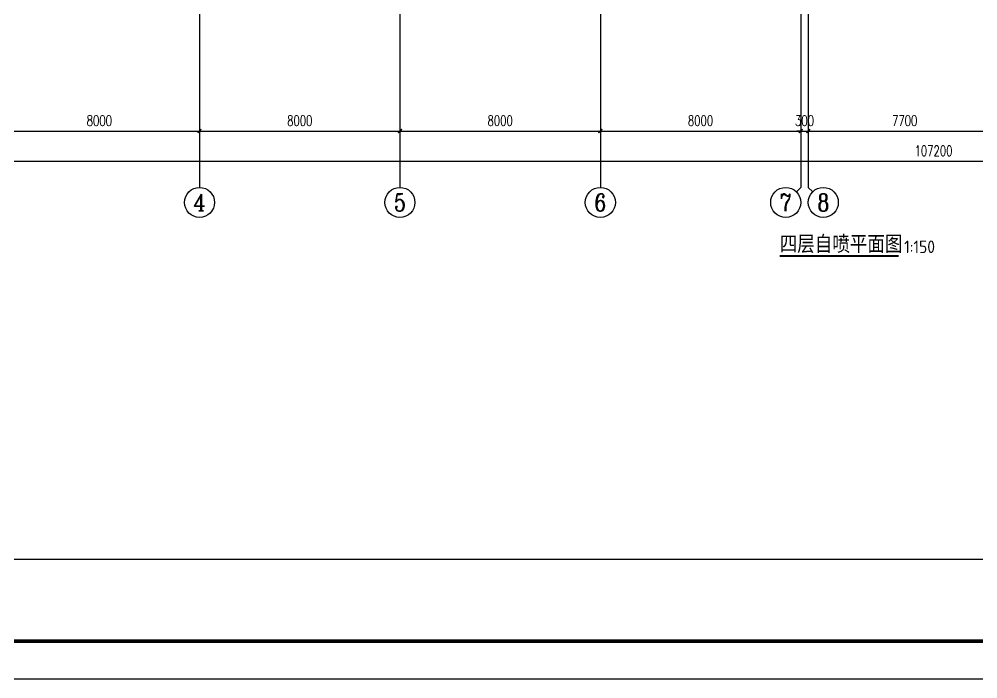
# Model space of a CAD drawing. Extents: x 0 to 2838408, y -923048 to 203859.
# Drawn here: x 2698063 to 2736331, y -715756 to -689426 of the extents above; entities that cross this region are included whole.
import ezdxf
from ezdxf.enums import TextEntityAlignment as Align

# ---------------------------------------------------------------- set-up
doc = ezdxf.new("R2010")
doc.units = 0
doc.header["$LTSCALE"] = 1000
for name, color, linetype in [('AXIS', 3, 'Continuous'), ('AXIS_TEXT', 7, 'Continuous'), ('BTTK', 7, 'Continuous'), ('DIM_SYMB', 3, 'Continuous'), ('DOTE', 8, 'Continuous'), ('PUB_TEXT', 7, 'Continuous'), ('PUB_TITLE', 4, 'Continuous'), ('XREF', 8, 'Continuous')]:
    doc.layers.add(name, color=color, linetype=linetype)
doc.styles.add('_TCH_AXIS', font='COMPLEX', dxfattribs={"bigfont": 'GBCBIG'})
doc.styles.add('A_DIM_T3', font='SIMPLEX', dxfattribs={"width": 0.7, "bigfont": 'HZ'})
doc.styles.add('COMPLEX', font='COMPLEX')
doc.styles.add('HZ(TK)', font='geniso.shx', dxfattribs={"width": 0.9, "bigfont": 'hztxt.shx'})
doc.styles.get("Standard").update_dxf_attribs({"font": 'geniso.shx', "bigfont": 'hztxt.shx'})
doc.dimstyles.new('_TCH_ARCH&&150', dxfattribs={"dimtxt": 420, "dimasz": 150, "dimexe": 375, "dimexo": 450, "dimgap": 202.5, "dimtad": 1, "dimdec": 0, "dimzin": 0, "dimdsep": 46, "dimtxsty": 'A_DIM_T3', "dimblk": 'ARCHTICK', "dimcen": 0.09, "dimclrt": 7, "dimazin": 2, "dimtfac": 1, "dimtdec": 0, "dimtix": 1, "dimtmove": 2, "dimatfit": 3, "dimfxl": 150, "dimtolj": 1, "dimtzin": 0, "dimarcsym": 0})

# ---------------------------------------------------------------- blocks, each defined once
blk = doc.blocks.new('vhtemplate_2020年新竖式图框_A0')
at = {"layer": 'PUB_TITLE', "color": 7}
blk.add_lwpolyline([(0, 0), (1189, 0), (1189, 841), (0, 841)], close=True, dxfattribs=at)
at = {"layer": 'PUB_TITLE', "const_width": 1}
blk.add_lwpolyline([(25, 10), (1179, 10), (1179, 831), (25, 831)], close=True, dxfattribs=at)
at = {"layer": 'BTTK', "color": 4, "style": 'HZ(TK)', "width": 0.9}
for tag, p in [('合作单位_001', (1143.83, 741.44)), ('建设单位_001', (1143.85, 207.44)), ('工程名称_001', (1143.62, 174.44)), ('子项名称_001', (1153.71, 157.94)), ('图纸名称_001', (1143.45, 138.94))]:
    blk.add_attdef(tag, p, '', height=3.5, dxfattribs=at)
for tag, p in [('注册证书号', (1156.5, 309.01)), ('注册印章号', (1156.5, 301.01)), ('设计号', (1154, 193)), ('图别', (1137.75, 34)), ('图号', (1170.25, 34)), ('版本号', (1137.75, 26)), ('日期', (1170.25, 26))]:
    blk.add_attdef(tag, text='', height=3.5, dxfattribs=at).set_placement(p, align=Align.MIDDLE)
blk = doc.blocks.new('_ArchTick')
at = {"color": 0, "linetype": 'ByBlock', "const_width": 0.4}
blk.add_lwpolyline([(-0.5, -0.5), (0.5, 0.5)], dxfattribs=at)
blk = doc.blocks.new('*D623')
at = {"layer": 'AXIS', "color": 0, "lineweight": -2, "transparency": 16777216}
for p, q in [((2344917, -690591), (2344917, -695466)), ((2452117, -690591), (2452117, -695466)), ((2344917, -695091), (2452117, -695091))]:
    blk.add_line(p, q, dxfattribs=at)
at = {"layer": 'Defpoints', "color": 0, "transparency": 16777216}
for p in [(2344917, -690141), (2452117, -690141), (2452117, -695091)]:
    blk.add_point(p, dxfattribs=at)
at = {"layer": 'AXIS', "color": 0, "lineweight": -2, "transparency": 16777216, "xscale": 150, "yscale": 150, "zscale": 150, "rotation": 180}
blk.add_blockref('_ArchTick', (2344917, -695091), dxfattribs=at)
at = {"layer": 'AXIS', "color": 0, "lineweight": -2, "transparency": 16777216, "xscale": 150, "yscale": 150, "zscale": 150}
blk.add_blockref('_ArchTick', (2452117, -695091), dxfattribs=at)
at = {"layer": 'AXIS', "color": 7, "transparency": 16777216, "insert": (2398517, -694679), "char_height": 420, "attachment_point": 5, "style": 'A_DIM_T3'}
blk.add_mtext('\\A1;107200', dxfattribs=at)
blk = doc.blocks.new('*D627')
at = {"layer": 'AXIS', "color": 0, "lineweight": -2, "transparency": 16777216}
for p, q in [((2361217, -690591), (2361217, -694266)), ((2369217, -690591), (2369217, -694266)), ((2361217, -693891), (2369217, -693891))]:
    blk.add_line(p, q, dxfattribs=at)
at = {"layer": 'Defpoints', "color": 0, "transparency": 16777216}
for p in [(2361217, -690141), (2369217, -690141), (2369217, -693891)]:
    blk.add_point(p, dxfattribs=at)
at = {"layer": 'AXIS', "color": 0, "lineweight": -2, "transparency": 16777216, "xscale": 150, "yscale": 150, "zscale": 150, "rotation": 180}
blk.add_blockref('_ArchTick', (2361217, -693891), dxfattribs=at)
at = {"layer": 'AXIS', "color": 0, "lineweight": -2, "transparency": 16777216, "xscale": 150, "yscale": 150, "zscale": 150}
blk.add_blockref('_ArchTick', (2369217, -693891), dxfattribs=at)
at = {"layer": 'AXIS', "color": 7, "transparency": 16777216, "insert": (2365217, -693479), "char_height": 420, "attachment_point": 5, "style": 'A_DIM_T3'}
blk.add_mtext('\\A1;8000', dxfattribs=at)
blk = doc.blocks.new('*D628')
at = {"layer": 'AXIS', "color": 0, "lineweight": -2, "transparency": 16777216}
for p, q in [((2369217, -690591), (2369217, -694266)), ((2377217, -690591), (2377217, -694266)), ((2369217, -693891), (2377217, -693891))]:
    blk.add_line(p, q, dxfattribs=at)
at = {"layer": 'Defpoints', "color": 0, "transparency": 16777216}
for p in [(2369217, -690141), (2377217, -690141), (2377217, -693891)]:
    blk.add_point(p, dxfattribs=at)
at = {"layer": 'AXIS', "color": 0, "lineweight": -2, "transparency": 16777216, "xscale": 150, "yscale": 150, "zscale": 150, "rotation": 180}
blk.add_blockref('_ArchTick', (2369217, -693891), dxfattribs=at)
at = {"layer": 'AXIS', "color": 0, "lineweight": -2, "transparency": 16777216, "xscale": 150, "yscale": 150, "zscale": 150}
blk.add_blockref('_ArchTick', (2377217, -693891), dxfattribs=at)
at = {"layer": 'AXIS', "color": 7, "transparency": 16777216, "insert": (2373217, -693479), "char_height": 420, "attachment_point": 5, "style": 'A_DIM_T3'}
blk.add_mtext('\\A1;8000', dxfattribs=at)
blk = doc.blocks.new('*D629')
at = {"layer": 'AXIS', "color": 0, "lineweight": -2, "transparency": 16777216}
for p, q in [((2377217, -690591), (2377217, -694266)), ((2385217, -690591), (2385217, -694266)), ((2377217, -693891), (2385217, -693891))]:
    blk.add_line(p, q, dxfattribs=at)
at = {"layer": 'Defpoints', "color": 0, "transparency": 16777216}
for p in [(2377217, -690141), (2385217, -690141), (2385217, -693891)]:
    blk.add_point(p, dxfattribs=at)
at = {"layer": 'AXIS', "color": 0, "lineweight": -2, "transparency": 16777216, "xscale": 150, "yscale": 150, "zscale": 150, "rotation": 180}
blk.add_blockref('_ArchTick', (2377217, -693891), dxfattribs=at)
at = {"layer": 'AXIS', "color": 0, "lineweight": -2, "transparency": 16777216, "xscale": 150, "yscale": 150, "zscale": 150}
blk.add_blockref('_ArchTick', (2385217, -693891), dxfattribs=at)
at = {"layer": 'AXIS', "color": 7, "transparency": 16777216, "insert": (2381217, -693479), "char_height": 420, "attachment_point": 5, "style": 'A_DIM_T3'}
blk.add_mtext('\\A1;8000', dxfattribs=at)
blk = doc.blocks.new('*D630')
at = {"layer": 'AXIS', "color": 0, "lineweight": -2, "transparency": 16777216}
for p, q in [((2385217, -690591), (2385217, -694266)), ((2393217, -690591), (2393217, -694266)), ((2385217, -693891), (2393217, -693891))]:
    blk.add_line(p, q, dxfattribs=at)
at = {"layer": 'Defpoints', "color": 0, "transparency": 16777216}
for p in [(2385217, -690141), (2393217, -690141), (2393217, -693891)]:
    blk.add_point(p, dxfattribs=at)
at = {"layer": 'AXIS', "color": 0, "lineweight": -2, "transparency": 16777216, "xscale": 150, "yscale": 150, "zscale": 150, "rotation": 180}
blk.add_blockref('_ArchTick', (2385217, -693891), dxfattribs=at)
at = {"layer": 'AXIS', "color": 0, "lineweight": -2, "transparency": 16777216, "xscale": 150, "yscale": 150, "zscale": 150}
blk.add_blockref('_ArchTick', (2393217, -693891), dxfattribs=at)
at = {"layer": 'AXIS', "color": 7, "transparency": 16777216, "insert": (2389217, -693479), "char_height": 420, "attachment_point": 5, "style": 'A_DIM_T3'}
blk.add_mtext('\\A1;8000', dxfattribs=at)
blk = doc.blocks.new('*D631')
at = {"layer": 'AXIS', "color": 0, "lineweight": -2, "transparency": 16777216}
for p, q in [((2393217, -690591), (2393217, -694266)), ((2393517, -690591), (2393517, -694266)), ((2393217, -693891), (2393067, -693891)), ((2393217, -693891), (2393517, -693891)), ((2393517, -693891), (2393667, -693891))]:
    blk.add_line(p, q, dxfattribs=at)
at = {"layer": 'Defpoints', "color": 0, "transparency": 16777216}
for p in [(2393217, -690141), (2393517, -690141), (2393517, -693891)]:
    blk.add_point(p, dxfattribs=at)
at = {"layer": 'AXIS', "color": 0, "lineweight": -2, "transparency": 16777216, "xscale": 150, "yscale": 150, "zscale": 150}
blk.add_blockref('_ArchTick', (2393217, -693891), dxfattribs=at)
at = {"layer": 'AXIS', "color": 0, "lineweight": -2, "transparency": 16777216, "xscale": 150, "yscale": 150, "zscale": 150, "rotation": 180}
blk.add_blockref('_ArchTick', (2393517, -693891), dxfattribs=at)
at = {"layer": 'AXIS', "color": 7, "transparency": 16777216, "insert": (2393367, -693479), "char_height": 420, "attachment_point": 5, "style": 'A_DIM_T3'}
blk.add_mtext('\\A1;300', dxfattribs=at)
blk = doc.blocks.new('*D632')
at = {"layer": 'AXIS', "color": 0, "lineweight": -2, "transparency": 16777216}
for p, q in [((2393517, -690591), (2393517, -694266)), ((2401217, -690591), (2401217, -694266)), ((2393517, -693891), (2401217, -693891))]:
    blk.add_line(p, q, dxfattribs=at)
at = {"layer": 'Defpoints', "color": 0, "transparency": 16777216}
for p in [(2393517, -690141), (2401217, -690141), (2401217, -693891)]:
    blk.add_point(p, dxfattribs=at)
at = {"layer": 'AXIS', "color": 0, "lineweight": -2, "transparency": 16777216, "xscale": 150, "yscale": 150, "zscale": 150, "rotation": 180}
blk.add_blockref('_ArchTick', (2393517, -693891), dxfattribs=at)
at = {"layer": 'AXIS', "color": 0, "lineweight": -2, "transparency": 16777216, "xscale": 150, "yscale": 150, "zscale": 150}
blk.add_blockref('_ArchTick', (2401217, -693891), dxfattribs=at)
at = {"layer": 'AXIS', "color": 7, "transparency": 16777216, "insert": (2397367, -693479), "char_height": 420, "attachment_point": 5, "style": 'A_DIM_T3'}
blk.add_mtext('\\A1;7700', dxfattribs=at)
blk = doc.blocks.new('*D687')
at = {"layer": 'AXIS', "color": 0, "lineweight": -2, "transparency": 16777216}
for p, q in [((2344917, -690591), (2344917, -695466)), ((2452117, -690591), (2452117, -695466)), ((2344917, -695091), (2452117, -695091))]:
    blk.add_line(p, q, dxfattribs=at)
at = {"layer": 'Defpoints', "color": 0, "transparency": 16777216}
for p in [(2344917, -690141), (2452117, -690141), (2452117, -695091)]:
    blk.add_point(p, dxfattribs=at)
at = {"layer": 'AXIS', "color": 0, "lineweight": -2, "transparency": 16777216, "xscale": 150, "yscale": 150, "zscale": 150, "rotation": 180}
blk.add_blockref('_ArchTick', (2344917, -695091), dxfattribs=at)
at = {"layer": 'AXIS', "color": 0, "lineweight": -2, "transparency": 16777216, "xscale": 150, "yscale": 150, "zscale": 150}
blk.add_blockref('_ArchTick', (2452117, -695091), dxfattribs=at)
at = {"layer": 'AXIS', "color": 7, "transparency": 16777216, "insert": (2398517, -694679), "char_height": 420, "attachment_point": 5, "style": 'A_DIM_T3'}
blk.add_mtext('\\A1;107200', dxfattribs=at)
blk = doc.blocks.new('*D691')
at = {"layer": 'AXIS', "color": 0, "lineweight": -2, "transparency": 16777216}
for p, q in [((2361217, -690591), (2361217, -694266)), ((2369217, -690591), (2369217, -694266)), ((2361217, -693891), (2369217, -693891))]:
    blk.add_line(p, q, dxfattribs=at)
at = {"layer": 'Defpoints', "color": 0, "transparency": 16777216}
for p in [(2361217, -690141), (2369217, -690141), (2369217, -693891)]:
    blk.add_point(p, dxfattribs=at)
at = {"layer": 'AXIS', "color": 0, "lineweight": -2, "transparency": 16777216, "xscale": 150, "yscale": 150, "zscale": 150, "rotation": 180}
blk.add_blockref('_ArchTick', (2361217, -693891), dxfattribs=at)
at = {"layer": 'AXIS', "color": 0, "lineweight": -2, "transparency": 16777216, "xscale": 150, "yscale": 150, "zscale": 150}
blk.add_blockref('_ArchTick', (2369217, -693891), dxfattribs=at)
at = {"layer": 'AXIS', "color": 7, "transparency": 16777216, "insert": (2365217, -693479), "char_height": 420, "attachment_point": 5, "style": 'A_DIM_T3'}
blk.add_mtext('\\A1;8000', dxfattribs=at)
blk = doc.blocks.new('*D692')
at = {"layer": 'AXIS', "color": 0, "lineweight": -2, "transparency": 16777216}
for p, q in [((2369217, -690591), (2369217, -694266)), ((2377217, -690591), (2377217, -694266)), ((2369217, -693891), (2377217, -693891))]:
    blk.add_line(p, q, dxfattribs=at)
at = {"layer": 'Defpoints', "color": 0, "transparency": 16777216}
for p in [(2369217, -690141), (2377217, -690141), (2377217, -693891)]:
    blk.add_point(p, dxfattribs=at)
at = {"layer": 'AXIS', "color": 0, "lineweight": -2, "transparency": 16777216, "xscale": 150, "yscale": 150, "zscale": 150, "rotation": 180}
blk.add_blockref('_ArchTick', (2369217, -693891), dxfattribs=at)
at = {"layer": 'AXIS', "color": 0, "lineweight": -2, "transparency": 16777216, "xscale": 150, "yscale": 150, "zscale": 150}
blk.add_blockref('_ArchTick', (2377217, -693891), dxfattribs=at)
at = {"layer": 'AXIS', "color": 7, "transparency": 16777216, "insert": (2373217, -693479), "char_height": 420, "attachment_point": 5, "style": 'A_DIM_T3'}
blk.add_mtext('\\A1;8000', dxfattribs=at)
blk = doc.blocks.new('*D693')
at = {"layer": 'AXIS', "color": 0, "lineweight": -2, "transparency": 16777216}
for p, q in [((2377217, -690591), (2377217, -694266)), ((2385217, -690591), (2385217, -694266)), ((2377217, -693891), (2385217, -693891))]:
    blk.add_line(p, q, dxfattribs=at)
at = {"layer": 'Defpoints', "color": 0, "transparency": 16777216}
for p in [(2377217, -690141), (2385217, -690141), (2385217, -693891)]:
    blk.add_point(p, dxfattribs=at)
at = {"layer": 'AXIS', "color": 0, "lineweight": -2, "transparency": 16777216, "xscale": 150, "yscale": 150, "zscale": 150, "rotation": 180}
blk.add_blockref('_ArchTick', (2377217, -693891), dxfattribs=at)
at = {"layer": 'AXIS', "color": 0, "lineweight": -2, "transparency": 16777216, "xscale": 150, "yscale": 150, "zscale": 150}
blk.add_blockref('_ArchTick', (2385217, -693891), dxfattribs=at)
at = {"layer": 'AXIS', "color": 7, "transparency": 16777216, "insert": (2381217, -693479), "char_height": 420, "attachment_point": 5, "style": 'A_DIM_T3'}
blk.add_mtext('\\A1;8000', dxfattribs=at)
blk = doc.blocks.new('*D694')
at = {"layer": 'AXIS', "color": 0, "lineweight": -2, "transparency": 16777216}
for p, q in [((2385217, -690591), (2385217, -694266)), ((2393217, -690591), (2393217, -694266)), ((2385217, -693891), (2393217, -693891))]:
    blk.add_line(p, q, dxfattribs=at)
at = {"layer": 'Defpoints', "color": 0, "transparency": 16777216}
for p in [(2385217, -690141), (2393217, -690141), (2393217, -693891)]:
    blk.add_point(p, dxfattribs=at)
at = {"layer": 'AXIS', "color": 0, "lineweight": -2, "transparency": 16777216, "xscale": 150, "yscale": 150, "zscale": 150, "rotation": 180}
blk.add_blockref('_ArchTick', (2385217, -693891), dxfattribs=at)
at = {"layer": 'AXIS', "color": 0, "lineweight": -2, "transparency": 16777216, "xscale": 150, "yscale": 150, "zscale": 150}
blk.add_blockref('_ArchTick', (2393217, -693891), dxfattribs=at)
at = {"layer": 'AXIS', "color": 7, "transparency": 16777216, "insert": (2389217, -693479), "char_height": 420, "attachment_point": 5, "style": 'A_DIM_T3'}
blk.add_mtext('\\A1;8000', dxfattribs=at)
blk = doc.blocks.new('*D695')
at = {"layer": 'AXIS', "color": 0, "lineweight": -2, "transparency": 16777216}
for p, q in [((2393217, -690591), (2393217, -694266)), ((2393517, -690591), (2393517, -694266)), ((2393217, -693891), (2393067, -693891)), ((2393217, -693891), (2393517, -693891)), ((2393517, -693891), (2393667, -693891))]:
    blk.add_line(p, q, dxfattribs=at)
at = {"layer": 'Defpoints', "color": 0, "transparency": 16777216}
for p in [(2393217, -690141), (2393517, -690141), (2393517, -693891)]:
    blk.add_point(p, dxfattribs=at)
at = {"layer": 'AXIS', "color": 0, "lineweight": -2, "transparency": 16777216, "xscale": 150, "yscale": 150, "zscale": 150}
blk.add_blockref('_ArchTick', (2393217, -693891), dxfattribs=at)
at = {"layer": 'AXIS', "color": 0, "lineweight": -2, "transparency": 16777216, "xscale": 150, "yscale": 150, "zscale": 150, "rotation": 180}
blk.add_blockref('_ArchTick', (2393517, -693891), dxfattribs=at)
at = {"layer": 'AXIS', "color": 7, "transparency": 16777216, "insert": (2393367, -693479), "char_height": 420, "attachment_point": 5, "style": 'A_DIM_T3'}
blk.add_mtext('\\A1;300', dxfattribs=at)
blk = doc.blocks.new('*D696')
at = {"layer": 'AXIS', "color": 0, "lineweight": -2, "transparency": 16777216}
for p, q in [((2393517, -690591), (2393517, -694266)), ((2401217, -690591), (2401217, -694266)), ((2393517, -693891), (2401217, -693891))]:
    blk.add_line(p, q, dxfattribs=at)
at = {"layer": 'Defpoints', "color": 0, "transparency": 16777216}
for p in [(2393517, -690141), (2401217, -690141), (2401217, -693891)]:
    blk.add_point(p, dxfattribs=at)
at = {"layer": 'AXIS', "color": 0, "lineweight": -2, "transparency": 16777216, "xscale": 150, "yscale": 150, "zscale": 150, "rotation": 180}
blk.add_blockref('_ArchTick', (2393517, -693891), dxfattribs=at)
at = {"layer": 'AXIS', "color": 0, "lineweight": -2, "transparency": 16777216, "xscale": 150, "yscale": 150, "zscale": 150}
blk.add_blockref('_ArchTick', (2401217, -693891), dxfattribs=at)
at = {"layer": 'AXIS', "color": 7, "transparency": 16777216, "insert": (2397367, -693479), "char_height": 420, "attachment_point": 5, "style": 'A_DIM_T3'}
blk.add_mtext('\\A1;7700', dxfattribs=at)
blk = doc.blocks.new('*D751')
at = {"layer": 'AXIS', "color": 0, "lineweight": -2, "transparency": 16777216}
for p, q in [((2344917, -690591), (2344917, -695466)), ((2452117, -690591), (2452117, -695466)), ((2344917, -695091), (2452117, -695091))]:
    blk.add_line(p, q, dxfattribs=at)
at = {"layer": 'Defpoints', "color": 0, "transparency": 16777216}
for p in [(2344917, -690141), (2452117, -690141), (2452117, -695091)]:
    blk.add_point(p, dxfattribs=at)
at = {"layer": 'AXIS', "color": 0, "lineweight": -2, "transparency": 16777216, "xscale": 150, "yscale": 150, "zscale": 150, "rotation": 180}
blk.add_blockref('_ArchTick', (2344917, -695091), dxfattribs=at)
at = {"layer": 'AXIS', "color": 0, "lineweight": -2, "transparency": 16777216, "xscale": 150, "yscale": 150, "zscale": 150}
blk.add_blockref('_ArchTick', (2452117, -695091), dxfattribs=at)
at = {"layer": 'AXIS', "color": 7, "transparency": 16777216, "insert": (2398517, -694679), "char_height": 420, "attachment_point": 5, "style": 'A_DIM_T3'}
blk.add_mtext('\\A1;107200', dxfattribs=at)
blk = doc.blocks.new('*D755')
at = {"layer": 'AXIS', "color": 0, "lineweight": -2, "transparency": 16777216}
for p, q in [((2361217, -690591), (2361217, -694266)), ((2369217, -690591), (2369217, -694266)), ((2361217, -693891), (2369217, -693891))]:
    blk.add_line(p, q, dxfattribs=at)
at = {"layer": 'Defpoints', "color": 0, "transparency": 16777216}
for p in [(2361217, -690141), (2369217, -690141), (2369217, -693891)]:
    blk.add_point(p, dxfattribs=at)
at = {"layer": 'AXIS', "color": 0, "lineweight": -2, "transparency": 16777216, "xscale": 150, "yscale": 150, "zscale": 150, "rotation": 180}
blk.add_blockref('_ArchTick', (2361217, -693891), dxfattribs=at)
at = {"layer": 'AXIS', "color": 0, "lineweight": -2, "transparency": 16777216, "xscale": 150, "yscale": 150, "zscale": 150}
blk.add_blockref('_ArchTick', (2369217, -693891), dxfattribs=at)
at = {"layer": 'AXIS', "color": 7, "transparency": 16777216, "insert": (2365217, -693479), "char_height": 420, "attachment_point": 5, "style": 'A_DIM_T3'}
blk.add_mtext('\\A1;8000', dxfattribs=at)
blk = doc.blocks.new('*D756')
at = {"layer": 'AXIS', "color": 0, "lineweight": -2, "transparency": 16777216}
for p, q in [((2369217, -690591), (2369217, -694266)), ((2377217, -690591), (2377217, -694266)), ((2369217, -693891), (2377217, -693891))]:
    blk.add_line(p, q, dxfattribs=at)
at = {"layer": 'Defpoints', "color": 0, "transparency": 16777216}
for p in [(2369217, -690141), (2377217, -690141), (2377217, -693891)]:
    blk.add_point(p, dxfattribs=at)
at = {"layer": 'AXIS', "color": 0, "lineweight": -2, "transparency": 16777216, "xscale": 150, "yscale": 150, "zscale": 150, "rotation": 180}
blk.add_blockref('_ArchTick', (2369217, -693891), dxfattribs=at)
at = {"layer": 'AXIS', "color": 0, "lineweight": -2, "transparency": 16777216, "xscale": 150, "yscale": 150, "zscale": 150}
blk.add_blockref('_ArchTick', (2377217, -693891), dxfattribs=at)
at = {"layer": 'AXIS', "color": 7, "transparency": 16777216, "insert": (2373217, -693479), "char_height": 420, "attachment_point": 5, "style": 'A_DIM_T3'}
blk.add_mtext('\\A1;8000', dxfattribs=at)
blk = doc.blocks.new('*D757')
at = {"layer": 'AXIS', "color": 0, "lineweight": -2, "transparency": 16777216}
for p, q in [((2377217, -690591), (2377217, -694266)), ((2385217, -690591), (2385217, -694266)), ((2377217, -693891), (2385217, -693891))]:
    blk.add_line(p, q, dxfattribs=at)
at = {"layer": 'Defpoints', "color": 0, "transparency": 16777216}
for p in [(2377217, -690141), (2385217, -690141), (2385217, -693891)]:
    blk.add_point(p, dxfattribs=at)
at = {"layer": 'AXIS', "color": 0, "lineweight": -2, "transparency": 16777216, "xscale": 150, "yscale": 150, "zscale": 150, "rotation": 180}
blk.add_blockref('_ArchTick', (2377217, -693891), dxfattribs=at)
at = {"layer": 'AXIS', "color": 0, "lineweight": -2, "transparency": 16777216, "xscale": 150, "yscale": 150, "zscale": 150}
blk.add_blockref('_ArchTick', (2385217, -693891), dxfattribs=at)
at = {"layer": 'AXIS', "color": 7, "transparency": 16777216, "insert": (2381217, -693479), "char_height": 420, "attachment_point": 5, "style": 'A_DIM_T3'}
blk.add_mtext('\\A1;8000', dxfattribs=at)
blk = doc.blocks.new('*D758')
at = {"layer": 'AXIS', "color": 0, "lineweight": -2, "transparency": 16777216}
for p, q in [((2385217, -690591), (2385217, -694266)), ((2393217, -690591), (2393217, -694266)), ((2385217, -693891), (2393217, -693891))]:
    blk.add_line(p, q, dxfattribs=at)
at = {"layer": 'Defpoints', "color": 0, "transparency": 16777216}
for p in [(2385217, -690141), (2393217, -690141), (2393217, -693891)]:
    blk.add_point(p, dxfattribs=at)
at = {"layer": 'AXIS', "color": 0, "lineweight": -2, "transparency": 16777216, "xscale": 150, "yscale": 150, "zscale": 150, "rotation": 180}
blk.add_blockref('_ArchTick', (2385217, -693891), dxfattribs=at)
at = {"layer": 'AXIS', "color": 0, "lineweight": -2, "transparency": 16777216, "xscale": 150, "yscale": 150, "zscale": 150}
blk.add_blockref('_ArchTick', (2393217, -693891), dxfattribs=at)
at = {"layer": 'AXIS', "color": 7, "transparency": 16777216, "insert": (2389217, -693479), "char_height": 420, "attachment_point": 5, "style": 'A_DIM_T3'}
blk.add_mtext('\\A1;8000', dxfattribs=at)
blk = doc.blocks.new('*D759')
at = {"layer": 'AXIS', "color": 0, "lineweight": -2, "transparency": 16777216}
for p, q in [((2393217, -690591), (2393217, -694266)), ((2393517, -690591), (2393517, -694266)), ((2393217, -693891), (2393067, -693891)), ((2393217, -693891), (2393517, -693891)), ((2393517, -693891), (2393667, -693891))]:
    blk.add_line(p, q, dxfattribs=at)
at = {"layer": 'Defpoints', "color": 0, "transparency": 16777216}
for p in [(2393217, -690141), (2393517, -690141), (2393517, -693891)]:
    blk.add_point(p, dxfattribs=at)
at = {"layer": 'AXIS', "color": 0, "lineweight": -2, "transparency": 16777216, "xscale": 150, "yscale": 150, "zscale": 150}
blk.add_blockref('_ArchTick', (2393217, -693891), dxfattribs=at)
at = {"layer": 'AXIS', "color": 0, "lineweight": -2, "transparency": 16777216, "xscale": 150, "yscale": 150, "zscale": 150, "rotation": 180}
blk.add_blockref('_ArchTick', (2393517, -693891), dxfattribs=at)
at = {"layer": 'AXIS', "color": 7, "transparency": 16777216, "insert": (2393367, -693479), "char_height": 420, "attachment_point": 5, "style": 'A_DIM_T3'}
blk.add_mtext('\\A1;300', dxfattribs=at)
blk = doc.blocks.new('*D760')
at = {"layer": 'AXIS', "color": 0, "lineweight": -2, "transparency": 16777216}
for p, q in [((2393517, -690591), (2393517, -694266)), ((2401217, -690591), (2401217, -694266)), ((2393517, -693891), (2401217, -693891))]:
    blk.add_line(p, q, dxfattribs=at)
at = {"layer": 'Defpoints', "color": 0, "transparency": 16777216}
for p in [(2393517, -690141), (2401217, -690141), (2401217, -693891)]:
    blk.add_point(p, dxfattribs=at)
at = {"layer": 'AXIS', "color": 0, "lineweight": -2, "transparency": 16777216, "xscale": 150, "yscale": 150, "zscale": 150, "rotation": 180}
blk.add_blockref('_ArchTick', (2393517, -693891), dxfattribs=at)
at = {"layer": 'AXIS', "color": 0, "lineweight": -2, "transparency": 16777216, "xscale": 150, "yscale": 150, "zscale": 150}
blk.add_blockref('_ArchTick', (2401217, -693891), dxfattribs=at)
at = {"layer": 'AXIS', "color": 7, "transparency": 16777216, "insert": (2397367, -693479), "char_height": 420, "attachment_point": 5, "style": 'A_DIM_T3'}
blk.add_mtext('\\A1;7700', dxfattribs=at)
blk = doc.blocks.new('_AXISO')
at = {"color": 0}
blk.add_circle((0, 0), 0.5, dxfattribs=at)
at = {"layer": 'AXIS_TEXT', "color": 0, "style": 'COMPLEX', "width": 1.041667}
blk.add_attdef('A', text='', height=0.56, dxfattribs=at).set_placement((-0.25, -0.28), (0.25, -0.28), align=Align.FIT)
blk = doc.blocks.new('*D815')
at = {"layer": 'AXIS', "color": 0, "lineweight": -2, "transparency": 16777216}
for p, q in [((2344917, -690591), (2344917, -695466)), ((2452117, -690591), (2452117, -695466)), ((2344917, -695091), (2452117, -695091))]:
    blk.add_line(p, q, dxfattribs=at)
at = {"layer": 'Defpoints', "color": 0, "transparency": 16777216}
for p in [(2344917, -690141), (2452117, -690141), (2452117, -695091)]:
    blk.add_point(p, dxfattribs=at)
at = {"layer": 'AXIS', "color": 0, "lineweight": -2, "transparency": 16777216, "xscale": 150, "yscale": 150, "zscale": 150, "rotation": 180}
blk.add_blockref('_ArchTick', (2344917, -695091), dxfattribs=at)
at = {"layer": 'AXIS', "color": 0, "lineweight": -2, "transparency": 16777216, "xscale": 150, "yscale": 150, "zscale": 150}
blk.add_blockref('_ArchTick', (2452117, -695091), dxfattribs=at)
at = {"layer": 'AXIS', "color": 7, "transparency": 16777216, "insert": (2398517, -694679), "char_height": 420, "attachment_point": 5, "style": 'A_DIM_T3'}
blk.add_mtext('\\A1;107200', dxfattribs=at)
blk = doc.blocks.new('*D819')
at = {"layer": 'AXIS', "color": 0, "lineweight": -2, "transparency": 16777216}
for p, q in [((2361217, -690591), (2361217, -694266)), ((2369217, -690591), (2369217, -694266)), ((2361217, -693891), (2369217, -693891))]:
    blk.add_line(p, q, dxfattribs=at)
at = {"layer": 'Defpoints', "color": 0, "transparency": 16777216}
for p in [(2361217, -690141), (2369217, -690141), (2369217, -693891)]:
    blk.add_point(p, dxfattribs=at)
at = {"layer": 'AXIS', "color": 0, "lineweight": -2, "transparency": 16777216, "xscale": 150, "yscale": 150, "zscale": 150, "rotation": 180}
blk.add_blockref('_ArchTick', (2361217, -693891), dxfattribs=at)
at = {"layer": 'AXIS', "color": 0, "lineweight": -2, "transparency": 16777216, "xscale": 150, "yscale": 150, "zscale": 150}
blk.add_blockref('_ArchTick', (2369217, -693891), dxfattribs=at)
at = {"layer": 'AXIS', "color": 7, "transparency": 16777216, "insert": (2365217, -693479), "char_height": 420, "attachment_point": 5, "style": 'A_DIM_T3'}
blk.add_mtext('\\A1;8000', dxfattribs=at)
blk = doc.blocks.new('*D820')
at = {"layer": 'AXIS', "color": 0, "lineweight": -2, "transparency": 16777216}
for p, q in [((2369217, -690591), (2369217, -694266)), ((2377217, -690591), (2377217, -694266)), ((2369217, -693891), (2377217, -693891))]:
    blk.add_line(p, q, dxfattribs=at)
at = {"layer": 'Defpoints', "color": 0, "transparency": 16777216}
for p in [(2369217, -690141), (2377217, -690141), (2377217, -693891)]:
    blk.add_point(p, dxfattribs=at)
at = {"layer": 'AXIS', "color": 0, "lineweight": -2, "transparency": 16777216, "xscale": 150, "yscale": 150, "zscale": 150, "rotation": 180}
blk.add_blockref('_ArchTick', (2369217, -693891), dxfattribs=at)
at = {"layer": 'AXIS', "color": 0, "lineweight": -2, "transparency": 16777216, "xscale": 150, "yscale": 150, "zscale": 150}
blk.add_blockref('_ArchTick', (2377217, -693891), dxfattribs=at)
at = {"layer": 'AXIS', "color": 7, "transparency": 16777216, "insert": (2373217, -693479), "char_height": 420, "attachment_point": 5, "style": 'A_DIM_T3'}
blk.add_mtext('\\A1;8000', dxfattribs=at)
blk = doc.blocks.new('*D821')
at = {"layer": 'AXIS', "color": 0, "lineweight": -2, "transparency": 16777216}
for p, q in [((2377217, -690591), (2377217, -694266)), ((2385217, -690591), (2385217, -694266)), ((2377217, -693891), (2385217, -693891))]:
    blk.add_line(p, q, dxfattribs=at)
at = {"layer": 'Defpoints', "color": 0, "transparency": 16777216}
for p in [(2377217, -690141), (2385217, -690141), (2385217, -693891)]:
    blk.add_point(p, dxfattribs=at)
at = {"layer": 'AXIS', "color": 0, "lineweight": -2, "transparency": 16777216, "xscale": 150, "yscale": 150, "zscale": 150, "rotation": 180}
blk.add_blockref('_ArchTick', (2377217, -693891), dxfattribs=at)
at = {"layer": 'AXIS', "color": 0, "lineweight": -2, "transparency": 16777216, "xscale": 150, "yscale": 150, "zscale": 150}
blk.add_blockref('_ArchTick', (2385217, -693891), dxfattribs=at)
at = {"layer": 'AXIS', "color": 7, "transparency": 16777216, "insert": (2381217, -693479), "char_height": 420, "attachment_point": 5, "style": 'A_DIM_T3'}
blk.add_mtext('\\A1;8000', dxfattribs=at)
blk = doc.blocks.new('*D822')
at = {"layer": 'AXIS', "color": 0, "lineweight": -2, "transparency": 16777216}
for p, q in [((2385217, -690591), (2385217, -694266)), ((2393217, -690591), (2393217, -694266)), ((2385217, -693891), (2393217, -693891))]:
    blk.add_line(p, q, dxfattribs=at)
at = {"layer": 'Defpoints', "color": 0, "transparency": 16777216}
for p in [(2385217, -690141), (2393217, -690141), (2393217, -693891)]:
    blk.add_point(p, dxfattribs=at)
at = {"layer": 'AXIS', "color": 0, "lineweight": -2, "transparency": 16777216, "xscale": 150, "yscale": 150, "zscale": 150, "rotation": 180}
blk.add_blockref('_ArchTick', (2385217, -693891), dxfattribs=at)
at = {"layer": 'AXIS', "color": 0, "lineweight": -2, "transparency": 16777216, "xscale": 150, "yscale": 150, "zscale": 150}
blk.add_blockref('_ArchTick', (2393217, -693891), dxfattribs=at)
at = {"layer": 'AXIS', "color": 7, "transparency": 16777216, "insert": (2389217, -693479), "char_height": 420, "attachment_point": 5, "style": 'A_DIM_T3'}
blk.add_mtext('\\A1;8000', dxfattribs=at)
blk = doc.blocks.new('*D823')
at = {"layer": 'AXIS', "color": 0, "lineweight": -2, "transparency": 16777216}
for p, q in [((2393217, -690591), (2393217, -694266)), ((2393517, -690591), (2393517, -694266)), ((2393217, -693891), (2393067, -693891)), ((2393217, -693891), (2393517, -693891)), ((2393517, -693891), (2393667, -693891))]:
    blk.add_line(p, q, dxfattribs=at)
at = {"layer": 'Defpoints', "color": 0, "transparency": 16777216}
for p in [(2393217, -690141), (2393517, -690141), (2393517, -693891)]:
    blk.add_point(p, dxfattribs=at)
at = {"layer": 'AXIS', "color": 0, "lineweight": -2, "transparency": 16777216, "xscale": 150, "yscale": 150, "zscale": 150}
blk.add_blockref('_ArchTick', (2393217, -693891), dxfattribs=at)
at = {"layer": 'AXIS', "color": 0, "lineweight": -2, "transparency": 16777216, "xscale": 150, "yscale": 150, "zscale": 150, "rotation": 180}
blk.add_blockref('_ArchTick', (2393517, -693891), dxfattribs=at)
at = {"layer": 'AXIS', "color": 7, "transparency": 16777216, "insert": (2393367, -693479), "char_height": 420, "attachment_point": 5, "style": 'A_DIM_T3'}
blk.add_mtext('\\A1;300', dxfattribs=at)
blk = doc.blocks.new('*D824')
at = {"layer": 'AXIS', "color": 0, "lineweight": -2, "transparency": 16777216}
for p, q in [((2393517, -690591), (2393517, -694266)), ((2401217, -690591), (2401217, -694266)), ((2393517, -693891), (2401217, -693891))]:
    blk.add_line(p, q, dxfattribs=at)
at = {"layer": 'Defpoints', "color": 0, "transparency": 16777216}
for p in [(2393517, -690141), (2401217, -690141), (2401217, -693891)]:
    blk.add_point(p, dxfattribs=at)
at = {"layer": 'AXIS', "color": 0, "lineweight": -2, "transparency": 16777216, "xscale": 150, "yscale": 150, "zscale": 150, "rotation": 180}
blk.add_blockref('_ArchTick', (2393517, -693891), dxfattribs=at)
at = {"layer": 'AXIS', "color": 0, "lineweight": -2, "transparency": 16777216, "xscale": 150, "yscale": 150, "zscale": 150}
blk.add_blockref('_ArchTick', (2401217, -693891), dxfattribs=at)
at = {"layer": 'AXIS', "color": 7, "transparency": 16777216, "insert": (2397367, -693479), "char_height": 420, "attachment_point": 5, "style": 'A_DIM_T3'}
blk.add_mtext('\\A1;7700', dxfattribs=at)
blk = doc.blocks.new('4F1')
at = {"layer": 'AXIS'}
for p, q in [((2369216.7, -690141.3), (2369216.7, -696141.3)), ((2377216.7, -690141.3), (2377216.7, -696141.3)), ((2385216.7, -690141.3), (2385216.7, -696141.3)), ((2393216.7, -690141.3), (2393216.7, -696141.3)), ((2393516.7, -690141.3), (2393516.7, -696141.3)), ((2393041, -696317), (2393216.7, -696141.3)), ((2393692.5, -696317), (2393516.7, -696141.3))]:
    blk.add_line(p, q, dxfattribs=at)
at = {"layer": 'Defpoints', "color": 250}
blk.add_lwpolyline([(2326685.8, -710986.4), (2468623.3, -710986.4), (2468623.3, -637869.7), (2326685.8, -637869.7)], close=True, dxfattribs=at)
at = {"layer": 'DOTE'}
for p, q in [((2369216.7, -606941.3), (2369216.7, -690141.3)), ((2377216.7, -606941.3), (2377216.7, -690141.3)), ((2385216.7, -606941.3), (2385216.7, -690141.3)), ((2393216.7, -606941.3), (2393216.7, -690141.3)), ((2393516.7, -606941.3), (2393516.7, -690141.3))]:
    blk.add_line(p, q, dxfattribs=at)
at = {"layer": 'AXIS'}
ref = blk.add_blockref('_AXISO', (2369216.7, -696741.3), dxfattribs=dict(at, xscale=1200, yscale=1200, zscale=1200))
ref.add_attrib('A', '4', dxfattribs={"layer": 'AXIS_TEXT', "height": 668.2, "style": '_TCH_AXIS'}).set_placement((2368962.2, -697075.4), (2369471.3, -697075.4), align=Align.FIT)
ref = blk.add_blockref('_AXISO', (2377216.7, -696741.3), dxfattribs=dict(at, xscale=1200, yscale=1200, zscale=1200))
ref.add_attrib('A', '5', dxfattribs={"layer": 'AXIS_TEXT', "height": 698.9, "style": '_TCH_AXIS'}).set_placement((2376983.8, -697090.8), (2377449.7, -697090.8), align=Align.FIT)
ref = blk.add_blockref('_AXISO', (2385216.7, -696741.3), dxfattribs=dict(at, xscale=1200, yscale=1200, zscale=1200))
ref.add_attrib('A', '6', dxfattribs={"layer": 'AXIS_TEXT', "height": 698.9, "style": '_TCH_AXIS'}).set_placement((2384983.8, -697090.8), (2385449.7, -697090.8), align=Align.FIT)
ref = blk.add_blockref('_AXISO', (2392616.7, -696741.3), dxfattribs=dict(at, xscale=1200, yscale=1200, zscale=1200))
ref.add_attrib('A', '7', dxfattribs={"layer": 'AXIS_TEXT', "height": 698.9, "style": '_TCH_AXIS'}).set_placement((2392383.8, -697090.8), (2392849.7, -697090.8), align=Align.FIT)
ref = blk.add_blockref('_AXISO', (2394116.7, -696741.3), dxfattribs=dict(at, xscale=1200, yscale=1200, zscale=1200))
ref.add_attrib('A', '8', dxfattribs={"layer": 'AXIS_TEXT', "height": 698.9, "style": '_TCH_AXIS'}).set_placement((2393883.8, -697090.8), (2394349.7, -697090.8), align=Align.FIT)
for p1, p2, distance, picture, middle in [((2344916.7, -690141.3), (2452116.7, -690141.3), -4950, '*D623', (2398516.7, -694678.8)), ((2344916.7, -690141.3), (2452116.7, -690141.3), -4950, '*D687', (2398516.7, -694678.8)), ((2344916.7, -690141.3), (2452116.7, -690141.3), -4950, '*D751', (2398516.7, -694678.8)), ((2344916.7, -690141.3), (2452116.7, -690141.3), -4950, '*D815', (2398516.7, -694678.8)), ((2361216.7, -690141.3), (2369216.7, -690141.3), -3750, '*D627', (2365216.7, -693478.8)), ((2361216.7, -690141.3), (2369216.7, -690141.3), -3750, '*D691', (2365216.7, -693478.8)), ((2361216.7, -690141.3), (2369216.7, -690141.3), -3750, '*D755', (2365216.7, -693478.8)), ((2361216.7, -690141.3), (2369216.7, -690141.3), -3750, '*D819', (2365216.7, -693478.8)), ((2369216.7, -690141.3), (2377216.7, -690141.3), -3750, '*D628', (2373216.7, -693478.8)), ((2369216.7, -690141.3), (2377216.7, -690141.3), -3750, '*D692', (2373216.7, -693478.8)), ((2369216.7, -690141.3), (2377216.7, -690141.3), -3750, '*D756', (2373216.7, -693478.8)), ((2369216.7, -690141.3), (2377216.7, -690141.3), -3750, '*D820', (2373216.7, -693478.8)), ((2377216.7, -690141.3), (2385216.7, -690141.3), -3750, '*D629', (2381216.7, -693478.8)), ((2377216.7, -690141.3), (2385216.7, -690141.3), -3750, '*D693', (2381216.7, -693478.8)), ((2377216.7, -690141.3), (2385216.7, -690141.3), -3750, '*D757', (2381216.7, -693478.8)), ((2377216.7, -690141.3), (2385216.7, -690141.3), -3750, '*D821', (2381216.7, -693478.8)), ((2385216.7, -690141.3), (2393216.7, -690141.3), -3750, '*D630', (2389216.7, -693478.8)), ((2385216.7, -690141.3), (2393216.7, -690141.3), -3750, '*D694', (2389216.7, -693478.8)), ((2385216.7, -690141.3), (2393216.7, -690141.3), -3750, '*D758', (2389216.7, -693478.8)), ((2385216.7, -690141.3), (2393216.7, -690141.3), -3750, '*D822', (2389216.7, -693478.8)), ((2393216.7, -690141.3), (2393516.7, -690141.3), -3750, '*D631', (2393366.7, -693478.8)), ((2393216.7, -690141.3), (2393516.7, -690141.3), -3750, '*D695', (2393366.7, -693478.8)), ((2393216.7, -690141.3), (2393516.7, -690141.3), -3750, '*D759', (2393366.7, -693478.8)), ((2393216.7, -690141.3), (2393516.7, -690141.3), -3750, '*D823', (2393366.7, -693478.8)), ((2393516.7, -690141.3), (2401216.7, -690141.3), -3750, '*D632', (2397366.7, -693478.8)), ((2393516.7, -690141.3), (2401216.7, -690141.3), -3750, '*D696', (2397366.7, -693478.8)), ((2393516.7, -690141.3), (2401216.7, -690141.3), -3750, '*D760', (2397366.7, -693478.8)), ((2393516.7, -690141.3), (2401216.7, -690141.3), -3750, '*D824', (2397366.7, -693478.8))]:
    dim = blk.add_aligned_dim(p1=p1, p2=p2, distance=distance, dimstyle='_TCH_ARCH&&150', dxfattribs=at)
    dim.commit()
    dim.dimension.update_dxf_attribs({"geometry": picture, "text_midpoint": middle})

msp = doc.modelspace()

# ---------------------------------------------------------------- linework, layer by layer
at = {"layer": 'DIM_SYMB', "const_width": 70}
msp.add_lwpolyline([(2728422.7, -698880), (2733165, -698880)], dxfattribs=at)
msp.add_lwpolyline([(2728422.7, -698880), (2733165, -698880)], dxfattribs=at)

# ---------------------------------------------------------------- block references
at = {"xscale": 150, "yscale": 150, "zscale": 150}
msp.add_blockref('vhtemplate_2020年新竖式图框_A0', (2660058, -715756.4), dxfattribs=at)
at = {"layer": 'XREF'}
msp.add_blockref('4F1', (336045.8, 0), dxfattribs=at)

# ---------------------------------------------------------------- texts
at = {"layer": 'PUB_TEXT', "color": 7}
for s, height, p in [('四层自喷平面图', 700, (2728422.7, -698762)), ('1:150', 500, (2733390.9, -698762)), ('1:150', 500, (2733390.9, -698762))]:
    msp.add_text(s, height=height, dxfattribs=at).set_placement(p)

doc.saveas('drawing.dxf')
